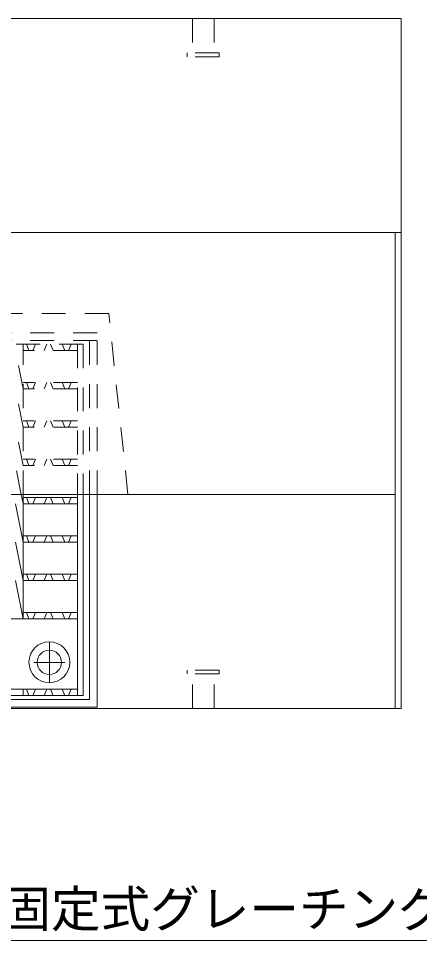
# Model space of a CAD drawing. Units: millimetres at full size; details may follow other scales. Extents: x 50430 to 101606, y 69050 to 91573.
# Drawn here: x 69343 to 69657, y 71871 to 72593 of the extents above; entities that cross this region are included whole.
import ezdxf
from ezdxf.enums import TextEntityAlignment as Align

# ---------------------------------------------------------------- set-up
doc = ezdxf.new("R2010")
doc.units = ezdxf.units.MM
doc.header["$LTSCALE"] = 50
doc.linetypes.add('USER1', pattern=[0.675, 0.375, -0.3])
doc.linetypes.add('USER2', pattern=[14.2875, 9.525, -1.5875, 1.5875, -1.5875])
for name, color, linetype, lineweight in [('インサート', 3, 'USER1', 9), ('グレーチング', 7, 'USER1', 5), ('寸法線', 7, 'Continuous', 13), ('本体', 2, 'Continuous', 9), ('補助線', 8, 'Continuous', 9)]:
    doc.layers.add(name, color=color, linetype=linetype, lineweight=lineweight)
doc.styles.add('ＭＳ ゴシック', font='')
doc.styles.get('ＭＳ ゴシック').set_extended_font_data('MS Gothic')

msp = doc.modelspace()

# ---------------------------------------------------------------- linework, layer by layer
at = {"layer": 'インサート'}
for p, q in [((69479.22, 72592.61), (69479.22, 72565.61)), ((69496.22, 72592.61), (69496.22, 72565.61)), ((69500.22, 72565.61), (69475.22, 72565.61)), ((69475.22, 72565.61), (69475.22, 72562.61)), ((69500.22, 72565.61), (69500.22, 72562.61)), ((69500.22, 72562.61), (69475.22, 72562.61)), ((69500.22, 72082.61), (69475.22, 72082.61)), ((69475.22, 72079.6), (69475.22, 72082.61)), ((69500.22, 72079.6), (69500.22, 72082.61)), ((69500.22, 72079.6), (69475.22, 72079.6)), ((69479.22, 72052.61), (69479.22, 72079.6)), ((69496.22, 72052.61), (69496.22, 72079.6))]:
    msp.add_line(p, q, dxfattribs=at)
at = {"layer": 'インサート', "linetype": 'Continuous'}
for centre, radius in [((69367.22, 72088.71), 16), ((69367.22, 72088.61), 9.5)]:
    msp.add_circle(centre, radius, dxfattribs=at)
at = {"layer": 'グレーチング'}
for p, q in [((69404.72, 72346.61), (68882.72, 72346.61)), ((69404.72, 72340.61), (68882.72, 72340.61)), ((69398.72, 72220.11), (69398.72, 72340.61)), ((69404.72, 72220.11), (69404.72, 72346.61)), ((69393.72, 72337.61), (68893.72, 72337.61)), ((69346.72, 72220.11), (69346.72, 72337.61)), ((69351.22, 72332.61), (69349.22, 72337.61)), ((69356.22, 72337.61), (69354.22, 72332.61)), ((69363.22, 72332.61), (69365.22, 72337.61)), ((69368.22, 72337.61), (69370.22, 72332.61)), ((69379.22, 72332.61), (69377.22, 72337.61)), ((69384.22, 72337.61), (69382.22, 72332.61)), ((69389.22, 72337.61), (69389.22, 72220.11)), ((69393.72, 72337.61), (69393.72, 72220.11)), ((69346.72, 72302.61), (69340.72, 72332.61)), ((69389.22, 72332.61), (69346.72, 72332.61)), ((69389.22, 72307.61), (69346.72, 72307.61)), ((69351.22, 72302.61), (69349.22, 72307.61)), ((69356.22, 72307.61), (69354.22, 72302.61)), ((69363.22, 72302.61), (69365.22, 72307.61)), ((69368.22, 72307.61), (69370.22, 72302.61)), ((69379.22, 72302.61), (69377.22, 72307.61)), ((69384.22, 72307.61), (69382.22, 72302.61)), ((69346.72, 72272.61), (69340.72, 72302.61)), ((69389.22, 72302.61), (69346.72, 72302.61)), ((69389.22, 72277.61), (69346.72, 72277.61)), ((69351.22, 72272.61), (69349.22, 72277.61)), ((69356.22, 72277.61), (69354.22, 72272.61)), ((69363.22, 72272.61), (69365.22, 72277.61)), ((69368.22, 72277.61), (69370.22, 72272.61)), ((69379.22, 72272.61), (69377.22, 72277.61)), ((69384.22, 72277.61), (69382.22, 72272.61)), ((69346.72, 72242.61), (69340.72, 72272.61)), ((69389.22, 72272.61), (69346.72, 72272.61)), ((69389.22, 72247.61), (69346.72, 72247.61)), ((69351.22, 72242.61), (69349.22, 72247.61)), ((69356.22, 72247.61), (69354.22, 72242.61)), ((69363.22, 72242.61), (69365.22, 72247.61)), ((69368.22, 72247.61), (69370.22, 72242.61)), ((69379.22, 72242.61), (69377.22, 72247.61)), ((69384.22, 72247.61), (69382.22, 72242.61)), ((69345.22, 72220.11), (69340.72, 72242.61)), ((69389.22, 72242.61), (69346.72, 72242.61))]:
    msp.add_line(p, q, dxfattribs=at)
at = {"layer": 'グレーチング', "linetype": 'Continuous'}
for p, q in [((69346.72, 72212.61), (69345.22, 72220.11)), ((69346.72, 72122.61), (69346.72, 72220.11)), ((69389.22, 72217.61), (69346.72, 72217.61)), ((69351.22, 72212.61), (69349.22, 72217.61)), ((69356.22, 72217.61), (69354.22, 72212.61)), ((69363.22, 72212.61), (69365.22, 72217.61)), ((69368.22, 72217.61), (69370.22, 72212.61)), ((69379.22, 72212.61), (69377.22, 72217.61)), ((69384.22, 72217.61), (69382.22, 72212.61)), ((69389.22, 72220.11), (69389.22, 72062.61)), ((69393.72, 72220.11), (69393.72, 72062.61)), ((69398.72, 72059.61), (69398.72, 72220.11)), ((69404.72, 72053.61), (69404.72, 72220.11)), ((69346.72, 72182.61), (69340.72, 72212.61)), ((69389.22, 72212.61), (69346.72, 72212.61)), ((69346.72, 72152.61), (69340.72, 72182.61)), ((69389.22, 72187.61), (69346.72, 72187.61)), ((69389.22, 72182.61), (69346.72, 72182.61)), ((69351.22, 72182.61), (69349.22, 72187.61)), ((69356.22, 72187.61), (69354.22, 72182.61)), ((69363.22, 72182.61), (69365.22, 72187.61)), ((69368.22, 72187.61), (69370.22, 72182.61)), ((69379.22, 72182.61), (69377.22, 72187.61)), ((69384.22, 72187.61), (69382.22, 72182.61)), ((69346.72, 72122.61), (69340.72, 72152.61)), ((69389.22, 72157.61), (69346.72, 72157.61)), ((69389.22, 72152.61), (69346.72, 72152.61)), ((69351.22, 72152.61), (69349.22, 72157.61)), ((69356.22, 72157.61), (69354.22, 72152.61)), ((69363.22, 72152.61), (69365.22, 72157.61)), ((69368.22, 72157.61), (69370.22, 72152.61)), ((69379.22, 72152.61), (69377.22, 72157.61)), ((69384.22, 72157.61), (69382.22, 72152.61)), ((69389.22, 72127.61), (69346.72, 72127.61)), ((69351.22, 72122.61), (69349.22, 72127.61)), ((69356.22, 72127.61), (69354.22, 72122.61)), ((69363.22, 72122.61), (69365.22, 72127.61)), ((69368.22, 72127.61), (69370.22, 72122.61)), ((69379.22, 72122.61), (69377.22, 72127.61)), ((69384.22, 72127.61), (69382.22, 72122.61)), ((69389.22, 72122.61), (69296.72, 72122.61)), ((69389.22, 72067.61), (69296.72, 72067.61)), ((69346.72, 72062.61), (69346.72, 72067.61)), ((69351.22, 72062.61), (69349.22, 72067.61)), ((69356.22, 72067.61), (69354.22, 72062.61)), ((69363.22, 72062.61), (69365.22, 72067.61)), ((69368.22, 72067.61), (69370.22, 72062.61)), ((69379.22, 72062.61), (69377.22, 72067.61)), ((69384.22, 72067.61), (69382.22, 72062.61)), ((69398.72, 72059.61), (68888.72, 72059.61)), ((69393.72, 72062.61), (68893.72, 72062.61)), ((69404.72, 72053.61), (68882.72, 72053.61))]:
    msp.add_line(p, q, dxfattribs=at)
at = {"layer": '寸法線', "lineweight": 9}
msp.add_lwpolyline([(69129.22, 72062.61), (69233.05, 71870.87), (69834.46, 71870.87)], dxfattribs=at)
at = {"layer": '本体', "lineweight": 20}
for p, q in [((69642.72, 72592.61), (68644.71, 72592.61)), ((69642.72, 72052.61), (69642.72, 72592.61)), ((68644.71, 72052.61), (69642.72, 72052.61))]:
    msp.add_line(p, q, dxfattribs=at)
at = {"layer": '本体'}
for p, q in [((69642.72, 72425.11), (68644.71, 72425.11)), ((69638.22, 72220.11), (68649.21, 72220.11))]:
    msp.add_line(p, q, dxfattribs=at)
at = {"layer": '本体', "color": 4, "lineweight": 5}
msp.add_line((69638.22, 72052.61), (69638.22, 72425.11), dxfattribs=at)
at = {"layer": '本体', "linetype": 'USER1'}
for p, q in [((69413.72, 72361.79), (68873.72, 72361.79)), ((69428.72, 72220.11), (69413.72, 72361.79))]:
    msp.add_line(p, q, dxfattribs=at)
at = {"layer": '補助線', "linetype": 'USER2'}
for p, q in [((69367.22, 72072.81), (69367.22, 72104.61)), ((69355.09, 72088.61), (69379.34, 72088.61))]:
    msp.add_line(p, q, dxfattribs=at)

# ---------------------------------------------------------------- texts
at = {"layer": '寸法線', "style": 'ＭＳ ゴシック'}
msp.add_text('ボルト固定式グレーチング（T-25）', height=28.48, dxfattribs=at).set_placement((69834.46, 71909.92), align=Align.TOP_RIGHT)

doc.saveas('drawing.dxf')
